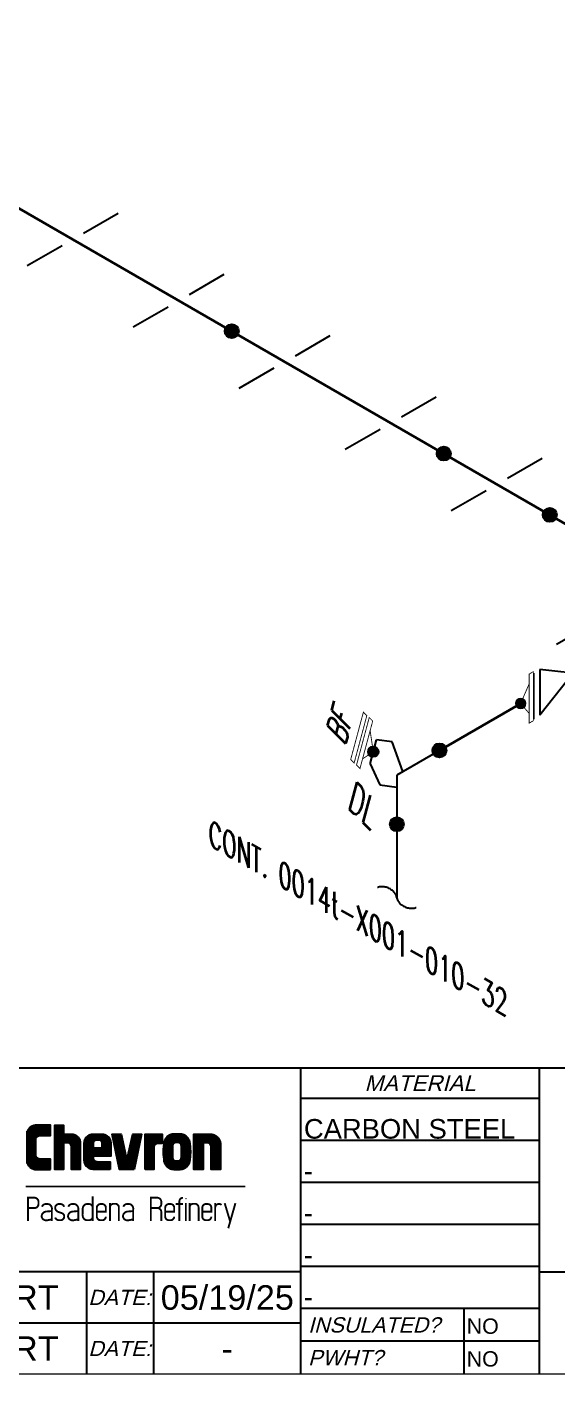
# Model space of a CAD drawing. Header units: inches. Extents: x 0 to 17.2, y 0 to 11.2.
# Drawn here: x 11.01 to 13.17, y 0.12 to 5.62 of the extents above; entities that cross this region are included whole.
import ezdxf
from ezdxf.enums import TextEntityAlignment as Align

# ---------------------------------------------------------------- set-up
doc = ezdxf.new("R2010")
doc.units = ezdxf.units.IN
doc.header["$MEASUREMENT"] = 0
doc.linetypes.add('HIDDEN2', pattern=[0.1875, 0.125, -0.0625])
for name, color, linetype in [('3', 1, 'Continuous'), ('BORDER', 3, 'Continuous'), ('BORDERTEXT', 7, 'Continuous'), ('COMP', 1, 'Continuous'), ('Continuation', 7, 'Continuous'), ('FITTINGS', 4, 'Continuous'), ('LOGO', 8, 'Continuous'), ('PIPE-ANNO', 150, 'HIDDEN2'), ('TEXT', 7, 'Continuous'), ('UNAS.PIPE', 251, 'Continuous'), ('WELD POINTS', 41, 'Continuous'), ('Welds', 7, 'Continuous')]:
    doc.layers.add(name, color=color, linetype=linetype)
doc.layers.add('PIPE', color=7, linetype='Continuous', lineweight=30)
doc.styles.add('FEASStandard', font='arial.ttf')
doc.styles.add('ISO30', font='simplex.shx', dxfattribs={"width": 0.85, "oblique": 30, "height": 0.075})
doc.styles.add('PART_Standard', font='romans', dxfattribs={"width": 0.8, "height": 0.09})
doc.styles.add('Richmond', font='arial.ttf')

# ---------------------------------------------------------------- blocks, each defined once
blk = doc.blocks.new('Border')
at = {"layer": 'BORDER'}
for p, q in [((13.225, 1.375), (12.25, 1.375)), ((13.225, 1.2035), (12.25, 1.2035)), ((13.225, 1.0319), (12.25, 1.0319)), ((13.225, 0.8604), (12.25, 0.8604)), ((12.25, 0.6667), (10.375, 0.6667)), ((11.375, 0.6667), (11.375, 0.25)), ((11.65, 0.25), (11.65, 0.6667)), ((13.225, 0.6888), (12.25, 0.6888)), ((13.225, 0.5173), (12.25, 0.5173)), ((12.9167, 0.5173), (12.9167, 0.25)), ((12.25, 0.4583), (10.375, 0.4583)), ((13.225, 0.3836), (12.25, 0.3836))]:
    blk.add_line(p, q, dxfattribs=at)
at = {"layer": 'BORDER', "const_width": 0.005}
blk.add_lwpolyline([(0.25, 0.25), (17.25, 0.25), (17.25, 11.25), (0.25, 11.25)], close=True, dxfattribs=at)
at = {"layer": 'BORDER', "const_width": 0.00833}
for points in [[(17.25, 1.5), (0.25, 1.5)], [(12.25, 0.25), (12.25, 1.5)], [(13.225, 0.25), (13.225, 1.5)], [(13.225, 0.6667), (17.25, 0.6667)]]:
    blk.add_lwpolyline(points, dxfattribs=at)
at = {"layer": 'LOGO'}
for p, q in [((11.1332, 1.109), (11.1332, 1.242)), ((11.1363, 1.1034), (11.1363, 1.2476)), ((11.1395, 1.0992), (11.1395, 1.2516)), ((11.1426, 1.0963), (11.1426, 1.2548)), ((11.1457, 1.0937), (11.1457, 1.2574)), ((11.1488, 1.0915), (11.1488, 1.2596)), ((11.152, 1.0898), (11.152, 1.2613)), ((11.1551, 1.0883), (11.1551, 1.2627)), ((11.1582, 1.087), (11.1582, 1.264)), ((11.1613, 1.0863), (11.1613, 1.2648)), ((11.1645, 1.0856), (11.1645, 1.2653)), ((11.1676, 1.0853), (11.1676, 1.2658)), ((11.1707, 1.216), (11.1707, 1.2659)), ((11.1738, 1.2196), (11.1738, 1.2659)), ((11.177, 1.2219), (11.177, 1.2659)), ((11.1801, 1.2234), (11.1801, 1.2659)), ((11.1832, 1.2241), (11.1832, 1.2659)), ((11.1863, 1.2242), (11.1863, 1.2659)), ((11.1895, 1.2242), (11.1895, 1.2659)), ((11.1926, 1.2242), (11.1926, 1.2659)), ((11.1957, 1.2242), (11.1957, 1.2659)), ((11.1988, 1.2242), (11.1988, 1.2659)), ((11.202, 1.2242), (11.202, 1.2659)), ((11.2051, 1.2242), (11.2051, 1.2659)), ((11.2082, 1.2242), (11.2082, 1.2659)), ((11.2113, 1.2242), (11.2113, 1.2659)), ((11.2145, 1.2242), (11.2145, 1.2659)), ((11.2176, 1.2242), (11.2176, 1.2659)), ((11.2207, 1.2242), (11.2207, 1.2659)), ((11.2238, 1.2242), (11.2238, 1.2659)), ((11.227, 1.2242), (11.227, 1.2659)), ((11.2457, 1.0857), (11.2457, 1.2659)), ((11.2488, 1.0857), (11.2488, 1.2659)), ((11.252, 1.0857), (11.252, 1.2659)), ((11.2551, 1.0857), (11.2551, 1.2659)), ((11.2582, 1.0857), (11.2582, 1.2659)), ((11.2613, 1.0857), (11.2613, 1.2659)), ((11.2645, 1.0857), (11.2645, 1.2659)), ((11.2676, 1.0857), (11.2676, 1.2659)), ((11.2707, 1.0857), (11.2707, 1.2659)), ((11.2738, 1.0857), (11.2738, 1.2659)), ((11.277, 1.0857), (11.277, 1.2659)), ((11.2801, 1.0857), (11.2801, 1.2659)), ((11.2832, 1.1936), (11.2832, 1.2294)), ((11.2863, 1.1936), (11.2863, 1.2294)), ((11.2895, 1.1936), (11.2895, 1.2294)), ((11.2926, 1.1936), (11.2926, 1.2294)), ((11.2957, 1.1936), (11.2957, 1.2294)), ((11.2988, 1.1936), (11.2988, 1.2294)), ((11.302, 1.193), (11.302, 1.2294)), ((11.3051, 1.1917), (11.3051, 1.2294)), ((11.3082, 1.1896), (11.3082, 1.2294)), ((11.3113, 1.1859), (11.3113, 1.2294)), ((11.3145, 1.0857), (11.3145, 1.2294)), ((11.3176, 1.0857), (11.3176, 1.2291)), ((11.3207, 1.0857), (11.3207, 1.2286)), ((11.3238, 1.0857), (11.3238, 1.2281)), ((11.327, 1.0857), (11.327, 1.2269)), ((11.3301, 1.0857), (11.3301, 1.2255)), ((11.3332, 1.0857), (11.3332, 1.2236)), ((11.3363, 1.0857), (11.3363, 1.2213)), ((11.3395, 1.0857), (11.3395, 1.2186)), ((11.3426, 1.0857), (11.3426, 1.2147)), ((11.3707, 1.1039), (11.3707, 1.2113)), ((11.3738, 1.0993), (11.3738, 1.2159)), ((11.377, 1.0958), (11.377, 1.2194)), ((11.3801, 1.0931), (11.3801, 1.222)), ((11.3832, 1.0909), (11.3832, 1.2243)), ((11.3863, 1.0892), (11.3863, 1.2259)), ((11.3895, 1.0879), (11.3895, 1.2273)), ((11.3926, 1.0871), (11.3926, 1.2283)), ((11.3957, 1.0863), (11.3957, 1.2288)), ((11.3988, 1.0859), (11.3988, 1.2293)), ((11.402, 1.1393), (11.402, 1.2294)), ((11.4051, 1.1996), (11.4051, 1.2294)), ((11.4082, 1.2023), (11.4082, 1.2294)), ((11.4113, 1.2041), (11.4113, 1.2294)), ((11.4145, 1.2047), (11.4145, 1.2294)), ((11.4176, 1.2048), (11.4176, 1.2294)), ((11.4207, 1.2048), (11.4207, 1.2294)), ((11.4238, 1.2048), (11.4238, 1.2294)), ((11.427, 1.2047), (11.427, 1.2294)), ((11.4301, 1.204), (11.4301, 1.2294)), ((11.4332, 1.2022), (11.4332, 1.2294)), ((11.4363, 1.1992), (11.4363, 1.2294)), ((11.4395, 1.1393), (11.4395, 1.2294)), ((11.4426, 1.1393), (11.4426, 1.229)), ((11.4457, 1.1393), (11.4457, 1.2285)), ((11.4488, 1.1393), (11.4488, 1.2279)), ((11.452, 1.1393), (11.452, 1.2266)), ((11.4551, 1.1393), (11.4551, 1.2252)), ((11.4582, 1.1393), (11.4582, 1.2232)), ((11.4613, 1.1393), (11.4613, 1.2208)), ((11.4645, 1.1393), (11.4645, 1.2179)), ((11.4676, 1.1393), (11.4676, 1.2139)), ((11.4832, 1.2163), (11.4832, 1.2294)), ((11.4863, 1.2013), (11.4863, 1.2294)), ((11.4895, 1.1863), (11.4895, 1.2294)), ((11.4926, 1.1712), (11.4926, 1.2294)), ((11.4957, 1.1562), (11.4957, 1.2294)), ((11.4988, 1.1412), (11.4988, 1.2294)), ((11.502, 1.1262), (11.502, 1.2294)), ((11.5051, 1.1112), (11.5051, 1.2294)), ((11.5082, 1.0962), (11.5082, 1.2294)), ((11.5113, 1.0857), (11.5113, 1.2294)), ((11.5145, 1.0857), (11.5145, 1.2294)), ((11.5176, 1.0857), (11.5176, 1.2237)), ((11.5613, 1.0857), (11.5613, 1.2148)), ((11.5645, 1.0857), (11.5645, 1.2285)), ((11.5676, 1.0857), (11.5676, 1.2294)), ((11.5707, 1.0894), (11.5707, 1.2294)), ((11.5738, 1.1042), (11.5738, 1.2294)), ((11.577, 1.1189), (11.577, 1.2294)), ((11.5801, 1.1337), (11.5801, 1.2294)), ((11.5832, 1.1485), (11.5832, 1.2294)), ((11.5863, 1.1633), (11.5863, 1.2294)), ((11.5895, 1.1781), (11.5895, 1.2294)), ((11.5926, 1.1929), (11.5926, 1.2294)), ((11.5957, 1.2077), (11.5957, 1.2294)), ((11.5988, 1.2225), (11.5988, 1.2294)), ((11.6145, 1.0857), (11.6145, 1.2294)), ((11.6176, 1.0857), (11.6176, 1.2294)), ((11.6207, 1.0857), (11.6207, 1.2294)), ((11.6238, 1.0857), (11.6238, 1.2294)), ((11.627, 1.0857), (11.627, 1.2294)), ((11.6301, 1.0857), (11.6301, 1.2294)), ((11.6332, 1.0857), (11.6332, 1.2294)), ((11.6363, 1.0857), (11.6363, 1.2294)), ((11.6395, 1.0857), (11.6395, 1.2294)), ((11.6426, 1.0857), (11.6426, 1.2294)), ((11.6457, 1.0857), (11.6457, 1.2294)), ((11.6488, 1.0857), (11.6488, 1.2294)), ((11.652, 1.1827), (11.652, 1.2294)), ((11.6551, 1.1867), (11.6551, 1.2294)), ((11.6582, 1.189), (11.6582, 1.2294)), ((11.6613, 1.1902), (11.6613, 1.2294)), ((11.6645, 1.1906), (11.6645, 1.2294)), ((11.6676, 1.1907), (11.6676, 1.2294)), ((11.6707, 1.1907), (11.6707, 1.2294)), ((11.6738, 1.1907), (11.6738, 1.2294)), ((11.677, 1.1907), (11.677, 1.2294)), ((11.6801, 1.1907), (11.6801, 1.2294)), ((11.6832, 1.1907), (11.6832, 1.2294)), ((11.6988, 1.1026), (11.6988, 1.2126)), ((11.702, 1.0988), (11.702, 1.2163)), ((11.7051, 1.0956), (11.7051, 1.2195)), ((11.7082, 1.0934), (11.7082, 1.2218)), ((11.7113, 1.0915), (11.7113, 1.2238)), ((11.7145, 1.0898), (11.7145, 1.2253)), ((11.7176, 1.0883), (11.7176, 1.2268)), ((11.7207, 1.0874), (11.7207, 1.2279)), ((11.7238, 1.0867), (11.7238, 1.2285)), ((11.727, 1.1848), (11.727, 1.229)), ((11.7301, 1.1904), (11.7301, 1.2294)), ((11.7332, 1.193), (11.7332, 1.2294)), ((11.7363, 1.1944), (11.7363, 1.2294)), ((11.7395, 1.195), (11.7395, 1.2294)), ((11.7426, 1.1952), (11.7426, 1.2294)), ((11.7457, 1.1952), (11.7457, 1.2294)), ((11.7488, 1.1951), (11.7488, 1.2294)), ((11.752, 1.1946), (11.752, 1.2294)), ((11.7551, 1.1933), (11.7551, 1.2294)), ((11.7582, 1.1909), (11.7582, 1.2294)), ((11.7613, 1.1865), (11.7613, 1.2291)), ((11.7645, 1.0865), (11.7645, 1.2286)), ((11.7676, 1.0873), (11.7676, 1.228)), ((11.7707, 1.0882), (11.7707, 1.227)), ((11.7738, 1.0895), (11.7738, 1.2256)), ((11.777, 1.0911), (11.777, 1.2242)), ((11.7801, 1.093), (11.7801, 1.2221)), ((11.7832, 1.0952), (11.7832, 1.2199)), ((11.7863, 1.0982), (11.7863, 1.2169)), ((11.7895, 1.1016), (11.7895, 1.2135)), ((11.8145, 1.0857), (11.8145, 1.2294)), ((11.8176, 1.0857), (11.8176, 1.2294)), ((11.8207, 1.0857), (11.8207, 1.2294)), ((11.8238, 1.0857), (11.8238, 1.2294)), ((11.827, 1.0857), (11.827, 1.2294)), ((11.8301, 1.0857), (11.8301, 1.2294)), ((11.8332, 1.0857), (11.8332, 1.2294)), ((11.8363, 1.0857), (11.8363, 1.2294)), ((11.8395, 1.0857), (11.8395, 1.2294)), ((11.8426, 1.0857), (11.8426, 1.2294)), ((11.8457, 1.0857), (11.8457, 1.2294)), ((11.8488, 1.0857), (11.8488, 1.2294)), ((11.852, 1.1936), (11.852, 1.2294)), ((11.8551, 1.1936), (11.8551, 1.2294)), ((11.8582, 1.1936), (11.8582, 1.2294)), ((11.8613, 1.1936), (11.8613, 1.2294)), ((11.8645, 1.1936), (11.8645, 1.2294)), ((11.8676, 1.1936), (11.8676, 1.2294)), ((11.8707, 1.1934), (11.8707, 1.2294)), ((11.8738, 1.1926), (11.8738, 1.2294)), ((11.877, 1.191), (11.877, 1.2294)), ((11.8801, 1.1885), (11.8801, 1.2294)), ((11.8832, 1.1839), (11.8832, 1.2293)), ((11.8863, 1.0857), (11.8863, 1.2288)), ((11.8895, 1.0857), (11.8895, 1.2284)), ((11.8926, 1.0857), (11.8926, 1.2277)), ((11.8957, 1.0857), (11.8957, 1.2264)), ((11.8988, 1.0857), (11.8988, 1.2249)), ((11.902, 1.0857), (11.902, 1.2233)), ((11.9051, 1.0857), (11.9051, 1.2213)), ((11.9082, 1.0857), (11.9082, 1.2187)), ((11.9113, 1.0857), (11.9113, 1.2155)), ((11.9145, 1.0857), (11.9145, 1.2116)), ((11.3457, 1.0857), (11.3457, 1.2097)), ((11.3488, 1.0857), (11.3488, 1.2005)), ((11.3676, 1.1112), (11.3676, 1.2042)), ((11.4051, 1.1393), (11.4051, 1.1735)), ((11.4082, 1.1393), (11.4082, 1.1735)), ((11.4113, 1.1393), (11.4113, 1.1735)), ((11.4145, 1.1393), (11.4145, 1.1735)), ((11.4176, 1.1393), (11.4176, 1.1735)), ((11.4207, 1.1393), (11.4207, 1.1735)), ((11.4238, 1.1393), (11.4238, 1.1735)), ((11.427, 1.1393), (11.427, 1.1735)), ((11.4301, 1.1393), (11.4301, 1.1735)), ((11.4332, 1.1393), (11.4332, 1.1735)), ((11.4363, 1.1393), (11.4363, 1.1735)), ((11.4707, 1.1393), (11.4707, 1.2084)), ((11.4738, 1.1393), (11.4738, 1.1964)), ((11.5207, 1.0857), (11.5207, 1.2095)), ((11.5238, 1.0857), (11.5238, 1.1952)), ((11.527, 1.0857), (11.527, 1.181)), ((11.5301, 1.0857), (11.5301, 1.1668)), ((11.5488, 1.0857), (11.5488, 1.16)), ((11.552, 1.0857), (11.552, 1.1737)), ((11.5551, 1.0857), (11.5551, 1.1874)), ((11.5582, 1.0857), (11.5582, 1.2011)), ((11.6895, 1.1426), (11.6895, 1.1726)), ((11.6926, 1.1146), (11.6926, 1.2006)), ((11.6957, 1.1074), (11.6957, 1.2077)), ((11.7926, 1.1064), (11.7926, 1.2088)), ((11.7957, 1.1127), (11.7957, 1.2024)), ((11.7988, 1.1307), (11.7988, 1.1838)), ((11.9176, 1.0857), (11.9176, 1.206)), ((11.9207, 1.0857), (11.9207, 1.1981)), ((11.1707, 1.0852), (11.1707, 1.1357)), ((11.1738, 1.0852), (11.1738, 1.132)), ((11.177, 1.0852), (11.177, 1.1297)), ((11.1801, 1.0852), (11.1801, 1.1284)), ((11.1832, 1.0852), (11.1832, 1.1277)), ((11.1863, 1.0852), (11.1863, 1.1274)), ((11.1895, 1.0852), (11.1895, 1.1274)), ((11.1926, 1.0852), (11.1926, 1.1274)), ((11.1957, 1.0852), (11.1957, 1.1274)), ((11.1988, 1.0852), (11.1988, 1.1274)), ((11.202, 1.0852), (11.202, 1.1274)), ((11.2051, 1.0852), (11.2051, 1.1274)), ((11.2082, 1.0852), (11.2082, 1.1274)), ((11.2113, 1.0852), (11.2113, 1.1274)), ((11.2145, 1.0852), (11.2145, 1.1274)), ((11.2176, 1.0852), (11.2176, 1.1274)), ((11.2207, 1.0852), (11.2207, 1.1274)), ((11.2238, 1.0852), (11.2238, 1.1274)), ((11.227, 1.0852), (11.227, 1.1274)), ((11.402, 1.0857), (11.402, 1.1316)), ((11.4051, 1.0857), (11.4051, 1.1245)), ((11.4082, 1.0857), (11.4082, 1.121)), ((11.4113, 1.0857), (11.4113, 1.1191)), ((11.4145, 1.0857), (11.4145, 1.1177)), ((11.4176, 1.0857), (11.4176, 1.1172)), ((11.4207, 1.0857), (11.4207, 1.117)), ((11.4238, 1.0857), (11.4238, 1.117)), ((11.427, 1.0857), (11.427, 1.117)), ((11.4301, 1.0857), (11.4301, 1.117)), ((11.4332, 1.0857), (11.4332, 1.117)), ((11.4363, 1.0857), (11.4363, 1.117)), ((11.4395, 1.0857), (11.4395, 1.117)), ((11.4426, 1.0857), (11.4426, 1.117)), ((11.4457, 1.0857), (11.4457, 1.117)), ((11.4488, 1.0857), (11.4488, 1.117)), ((11.452, 1.0857), (11.452, 1.117)), ((11.4551, 1.0857), (11.4551, 1.117)), ((11.4582, 1.0857), (11.4582, 1.117)), ((11.4613, 1.0857), (11.4613, 1.117)), ((11.4645, 1.0857), (11.4645, 1.117)), ((11.4676, 1.0857), (11.4676, 1.117)), ((11.4707, 1.0857), (11.4707, 1.117)), ((11.5332, 1.0857), (11.5332, 1.1526)), ((11.5363, 1.0857), (11.5363, 1.1384)), ((11.5395, 1.0857), (11.5395, 1.1242)), ((11.5426, 1.0857), (11.5426, 1.1326)), ((11.5457, 1.0857), (11.5457, 1.1463)), ((11.727, 1.0861), (11.727, 1.1304)), ((11.7301, 1.0858), (11.7301, 1.125)), ((11.7332, 1.0857), (11.7332, 1.1224)), ((11.7363, 1.0857), (11.7363, 1.1208)), ((11.7395, 1.0857), (11.7395, 1.1201)), ((11.7426, 1.0857), (11.7426, 1.12)), ((11.7457, 1.0857), (11.7457, 1.12)), ((11.7488, 1.0857), (11.7488, 1.12)), ((11.752, 1.0857), (11.752, 1.1206)), ((11.7551, 1.0857), (11.7551, 1.1219)), ((11.7582, 1.0858), (11.7582, 1.1243)), ((11.7613, 1.0861), (11.7613, 1.1286))]:
    blk.add_line(p, q, dxfattribs=at)
for points in [[(11.1317, 1.1125), (11.1325, 1.1103), (11.1337, 1.108), (11.1348, 1.1061), (11.136, 1.1038), (11.1375, 1.1019), (11.1388, 1.0999), (11.1405, 1.0981), (11.1423, 1.0965), (11.1441, 1.0948), (11.1459, 1.0935), (11.1478, 1.092), (11.1501, 1.0908), (11.1522, 1.0897), (11.1546, 1.0885), (11.1567, 1.0875), (11.1588, 1.0867), (11.1613, 1.0863), (11.1637, 1.0857), (11.166, 1.0854), (11.1685, 1.0852), (11.1709, 1.0852), (11.2283, 1.0852)], [(11.2283, 1.0857), (11.2283, 1.1274), (11.1858, 1.1274), (11.1842, 1.1277), (11.1826, 1.1278), (11.1811, 1.128), (11.1798, 1.1286), (11.1783, 1.1292), (11.1768, 1.1298), (11.1756, 1.1307), (11.1744, 1.1316), (11.173, 1.1326), (11.1721, 1.1337), (11.1711, 1.135), (11.1703, 1.1364), (11.1696, 1.1379), (11.169, 1.1393), (11.1684, 1.1407), (11.1682, 1.1422), (11.1681, 1.1438), (11.1678, 1.1454), (11.1678, 1.2063), (11.1681, 1.2078), (11.1682, 1.2095), (11.1684, 1.211), (11.169, 1.2125), (11.1696, 1.214), (11.1703, 1.2153), (11.1711, 1.2167), (11.1721, 1.2179), (11.173, 1.2189), (11.1744, 1.22), (11.1756, 1.2209), (11.1768, 1.2218), (11.1783, 1.2225), (11.1798, 1.2233), (11.1811, 1.2236), (11.1826, 1.224), (11.1842, 1.2242), (11.1858, 1.2242), (11.2283, 1.2242), (11.2283, 1.2659), (11.1709, 1.2659), (11.1685, 1.2659), (11.166, 1.2655), (11.1637, 1.2652), (11.1613, 1.2648), (11.1588, 1.2643), (11.1567, 1.2634), (11.1546, 1.2625), (11.1522, 1.2614), (11.1501, 1.2603), (11.1478, 1.259), (11.1459, 1.2576), (11.1441, 1.2562), (11.1423, 1.2545), (11.1405, 1.2527), (11.1388, 1.2509), (11.1375, 1.2491), (11.136, 1.2472), (11.1348, 1.245), (11.1337, 1.2428), (11.1325, 1.2407), (11.1317, 1.2384)], [(11.5699, 1.0857), (11.5104, 1.0857), (11.4805, 1.2294), (11.5163, 1.2294), (11.54, 1.1215), (11.5647, 1.2294), (11.6003, 1.2294), (11.5699, 1.0857)], [(11.6144, 1.0857), (11.6144, 1.2294), (11.6837, 1.2294), (11.6837, 1.1907), (11.6652, 1.1907), (11.6638, 1.1906), (11.6623, 1.1904), (11.6611, 1.1901), (11.6598, 1.1897), (11.6585, 1.1891), (11.6573, 1.1886), (11.6562, 1.1877), (11.6551, 1.1868), (11.6542, 1.1859), (11.6533, 1.1847), (11.6524, 1.1837), (11.6519, 1.1825), (11.6513, 1.1811), (11.6509, 1.1799), (11.6506, 1.1787), (11.6504, 1.1772), (11.6503, 1.1758), (11.6503, 1.0857), (11.6144, 1.0857)], [(11.4389, 1.1735), (11.4388, 1.1911), (11.4388, 1.1924), (11.4386, 1.1938), (11.4385, 1.1951), (11.4378, 1.1963), (11.4372, 1.1976), (11.4365, 1.1988), (11.436, 1.1999), (11.435, 1.2009), (11.434, 1.2017), (11.4329, 1.2024), (11.4316, 1.2031), (11.4306, 1.2037), (11.4292, 1.2044), (11.4279, 1.2045), (11.4268, 1.2048), (11.4252, 1.2048), (11.4159, 1.2048), (11.4145, 1.2048), (11.4134, 1.2045), (11.4118, 1.2044), (11.4107, 1.2037), (11.4094, 1.2031), (11.4084, 1.2024), (11.4073, 1.2017), (11.4063, 1.2009), (11.4053, 1.1999), (11.4045, 1.1988), (11.4039, 1.1976), (11.4035, 1.1963), (11.4028, 1.1951), (11.4024, 1.1938), (11.4024, 1.1924), (11.4022, 1.1911), (11.4022, 1.1735), (11.4389, 1.1735)]]:
    blk.add_lwpolyline(points, dxfattribs=at)
for points in [[(11.3311, 1.2251), (11.3329, 1.2239), (11.3347, 1.2225), (11.3365, 1.2212), (11.3383, 1.2197), (11.3398, 1.2182), (11.3414, 1.2164), (11.3426, 1.2146), (11.3441, 1.2128), (11.3452, 1.2108), (11.3461, 1.2089), (11.3471, 1.2068), (11.3479, 1.2047), (11.3483, 1.2026), (11.3489, 1.2003), (11.3492, 1.1981), (11.3494, 1.196), (11.3494, 1.1936), (11.3494, 1.0857), (11.3138, 1.0857), (11.3138, 1.1773, 0.414214), (11.2975, 1.1936), (11.2811, 1.1936), (11.2811, 1.0857), (11.2454, 1.0857), (11.2454, 1.2659), (11.2811, 1.2659), (11.2811, 1.2294), (11.3138, 1.2294), (11.316, 1.2294), (11.3183, 1.229), (11.3205, 1.2287), (11.3227, 1.2283), (11.3248, 1.2278), (11.327, 1.2269), (11.329, 1.226)], [(11.8967, 1.226), (11.899, 1.2249), (11.9011, 1.2239), (11.9033, 1.2225), (11.9053, 1.2212), (11.9071, 1.2197), (11.909, 1.218), (11.9107, 1.2162), (11.9123, 1.2144), (11.9137, 1.2126), (11.9152, 1.2107), (11.9164, 1.2086), (11.9174, 1.2063), (11.9185, 1.2042), (11.9194, 1.2018), (11.9203, 1.1997), (11.9209, 1.1972), (11.9212, 1.1949), (11.9218, 1.1925), (11.9219, 1.19), (11.9219, 1.1877), (11.9219, 1.0857), (11.8847, 1.0857), (11.8847, 1.1769, 0.414214), (11.868, 1.1936), (11.8513, 1.1936), (11.8513, 1.0857), (11.814, 1.0857), (11.814, 1.2294), (11.8802, 1.2294), (11.8826, 1.2294), (11.8851, 1.229), (11.8874, 1.2287), (11.89, 1.2283), (11.8923, 1.2278), (11.8946, 1.2269)]]:
    blk.add_lwpolyline(points, format="xyb", close=True, dxfattribs=at)
for points in [[(11.4713, 1.0857), (11.4018, 1.0857), (11.3995, 1.0858), (11.3973, 1.0861), (11.3951, 1.0864), (11.3929, 1.087), (11.3906, 1.0875), (11.3887, 1.0882), (11.3865, 1.0891), (11.3845, 1.0902), (11.3825, 1.0912), (11.3807, 1.0927), (11.3789, 1.0939), (11.3773, 1.0954), (11.3757, 1.0971), (11.3743, 1.0987), (11.3728, 1.1007), (11.3716, 1.1025), (11.3705, 1.1043), (11.3695, 1.1062), (11.3686, 1.1083), (11.3678, 1.1106), (11.3671, 1.1127), (11.3668, 1.1148), (11.3663, 1.117), (11.3662, 1.1191), (11.366, 1.1215), (11.366, 1.1936), (11.3662, 1.196), (11.3663, 1.1981), (11.3668, 1.2003), (11.3671, 1.2026), (11.3678, 1.2047), (11.3686, 1.2068), (11.3695, 1.2089), (11.3705, 1.2108), (11.3716, 1.2128), (11.3728, 1.2146), (11.3743, 1.2164), (11.3757, 1.2182), (11.3773, 1.2197), (11.3789, 1.2212), (11.3807, 1.2225), (11.3825, 1.2239), (11.3845, 1.2251), (11.3865, 1.226), (11.3887, 1.2269), (11.3906, 1.2278), (11.3929, 1.2283), (11.3951, 1.2287), (11.3973, 1.229), (11.3995, 1.2294), (11.4018, 1.2294), (11.4381, 1.2294), (11.4405, 1.2294), (11.4426, 1.229), (11.4447, 1.2287), (11.4471, 1.2283), (11.4492, 1.2278), (11.4513, 1.2269), (11.4534, 1.226), (11.4553, 1.2251), (11.4573, 1.2239), (11.4591, 1.2225), (11.4609, 1.2212), (11.4627, 1.2197), (11.4642, 1.2182), (11.4658, 1.2164), (11.467, 1.2146), (11.4683, 1.2128), (11.4696, 1.2108), (11.4705, 1.2089), (11.4714, 1.2068), (11.4723, 1.2047), (11.4728, 1.2026), (11.4732, 1.2003), (11.4737, 1.1981), (11.4739, 1.196), (11.4739, 1.1936), (11.4739, 1.1393), (11.4018, 1.1393), (11.4018, 1.1395), (11.4018, 1.1333), (11.4019, 1.1317), (11.4023, 1.1302), (11.4028, 1.1288), (11.4034, 1.1273), (11.4041, 1.126), (11.405, 1.1246), (11.4059, 1.1234), (11.407, 1.1221), (11.4081, 1.121), (11.4093, 1.1201), (11.4108, 1.1192), (11.4122, 1.1188), (11.4136, 1.118), (11.4151, 1.1174), (11.4165, 1.1173), (11.4181, 1.1171), (11.4198, 1.117), (11.4713, 1.117)], [(11.6961, 1.2086), (11.695, 1.2063), (11.694, 1.2042), (11.6931, 1.2018), (11.6922, 1.1997), (11.6916, 1.1972), (11.6911, 1.1949), (11.6908, 1.1925), (11.6905, 1.19), (11.6905, 1.1877), (11.6904, 1.1873), (11.6904, 1.1868), (11.6904, 1.1862), (11.6904, 1.1856), (11.6904, 1.1853), (11.6902, 1.1847), (11.6902, 1.1843), (11.6902, 1.1837), (11.6902, 1.1834), (11.69, 1.1826), (11.69, 1.1823), (11.69, 1.1817), (11.69, 1.1811), (11.69, 1.1807), (11.6899, 1.1803), (11.6899, 1.1798), (11.6899, 1.1792), (11.6899, 1.1787), (11.6899, 1.1781), (11.6899, 1.1778), (11.6896, 1.1772), (11.6896, 1.1767), (11.6896, 1.1762), (11.6895, 1.1756), (11.6895, 1.1753), (11.6895, 1.1747), (11.6895, 1.1742), (11.6895, 1.1736), (11.6895, 1.1731), (11.6895, 1.1727), (11.6893, 1.1722), (11.6893, 1.1717), (11.6893, 1.1711), (11.6893, 1.1708), (11.6893, 1.17), (11.6893, 1.1697), (11.6893, 1.1691), (11.6893, 1.1686), (11.6893, 1.1681), (11.6893, 1.1677), (11.6891, 1.1672), (11.6891, 1.1667), (11.6891, 1.1661), (11.6891, 1.1658), (11.6891, 1.1652), (11.6891, 1.1646), (11.6891, 1.1641), (11.6891, 1.1636), (11.6891, 1.1632), (11.6891, 1.1627), (11.6891, 1.1622), (11.6891, 1.1616), (11.6891, 1.161), (11.6891, 1.1605), (11.6891, 1.1601), (11.6891, 1.1596), (11.6891, 1.1591), (11.6891, 1.1586), (11.6891, 1.1582), (11.6891, 1.1574), (11.6891, 1.1571), (11.6891, 1.1565), (11.6891, 1.1562), (11.6891, 1.1555), (11.6891, 1.1551), (11.6891, 1.1546), (11.6891, 1.1541), (11.6891, 1.1535), (11.6891, 1.1532), (11.6891, 1.1526), (11.6891, 1.152), (11.6891, 1.1515), (11.6891, 1.151), (11.6891, 1.1506), (11.6891, 1.1501), (11.6891, 1.1496), (11.6891, 1.149), (11.6891, 1.1484), (11.6893, 1.1479), (11.6893, 1.1475), (11.6893, 1.147), (11.6893, 1.1465), (11.6893, 1.146), (11.6893, 1.1456), (11.6893, 1.1448), (11.6893, 1.1445), (11.6893, 1.144), (11.6893, 1.1436), (11.6893, 1.1429), (11.6895, 1.1425), (11.6895, 1.142), (11.6895, 1.1415), (11.6895, 1.1409), (11.6895, 1.1406), (11.6895, 1.14), (11.6895, 1.1395), (11.6896, 1.1389), (11.6896, 1.1384), (11.6896, 1.138), (11.6899, 1.1375), (11.6899, 1.137), (11.6899, 1.1364), (11.6899, 1.1361), (11.6899, 1.1353), (11.6899, 1.135), (11.69, 1.1344), (11.69, 1.1341), (11.69, 1.1334), (11.69, 1.133), (11.69, 1.1325), (11.6902, 1.1319), (11.6902, 1.1314), (11.6902, 1.131), (11.6902, 1.1305), (11.6904, 1.1299), (11.6904, 1.1295), (11.6904, 1.1289), (11.6904, 1.1286), (11.6904, 1.128), (11.6905, 1.1274), (11.6905, 1.1277), (11.6905, 1.1251), (11.6908, 1.1226), (11.6911, 1.1202), (11.6916, 1.1179), (11.6922, 1.1155), (11.6931, 1.1133), (11.694, 1.111), (11.695, 1.1088), (11.6961, 1.1065), (11.6974, 1.1046), (11.6988, 1.1026), (11.7003, 1.1007), (11.7019, 1.0989), (11.7034, 1.0971), (11.7052, 1.0954), (11.7073, 1.0939), (11.7093, 1.0927), (11.7114, 1.0915), (11.7136, 1.0902), (11.7157, 1.0891), (11.7178, 1.0882), (11.7202, 1.0875), (11.7226, 1.087), (11.725, 1.0864), (11.7274, 1.0861), (11.73, 1.0858), (11.7322, 1.0857), (11.7448, 1.0857), (11.7567, 1.0857), (11.7591, 1.0858), (11.7616, 1.0861), (11.7639, 1.0864), (11.7663, 1.087), (11.7686, 1.0875), (11.7709, 1.0882), (11.7731, 1.0891), (11.7754, 1.0902), (11.7776, 1.0915), (11.7795, 1.0927), (11.7816, 1.0939), (11.7835, 1.0954), (11.7853, 1.0971), (11.7871, 1.0989), (11.7887, 1.1007), (11.7902, 1.1026), (11.7916, 1.1046), (11.7927, 1.1065), (11.7939, 1.1088), (11.795, 1.111), (11.7959, 1.1133), (11.7966, 1.1155), (11.7972, 1.1179), (11.7977, 1.1202), (11.7981, 1.1226), (11.7983, 1.1251), (11.7984, 1.1277), (11.7984, 1.1274), (11.7984, 1.1281), (11.7986, 1.1289), (11.7987, 1.1298), (11.7987, 1.1304), (11.799, 1.1313), (11.799, 1.1319), (11.7992, 1.1326), (11.7993, 1.1334), (11.7993, 1.1343), (11.7995, 1.135), (11.7995, 1.1357), (11.7995, 1.1364), (11.7996, 1.1371), (11.7996, 1.1379), (11.7999, 1.1388), (11.7999, 1.1395), (11.7999, 1.1402), (11.8001, 1.1409), (11.8001, 1.1416), (11.8001, 1.1425), (11.8002, 1.1433), (11.8002, 1.144), (11.8002, 1.1447), (11.8002, 1.1456), (11.8004, 1.1461), (11.8004, 1.147), (11.8004, 1.1478), (11.8004, 1.1484), (11.8004, 1.1492), (11.8005, 1.1501), (11.8005, 1.1508), (11.8005, 1.1515), (11.8005, 1.1523), (11.8005, 1.1532), (11.8005, 1.1538), (11.8005, 1.1546), (11.8005, 1.1553), (11.8005, 1.1562), (11.8005, 1.1569), (11.8005, 1.1574), (11.8005, 1.1583), (11.8005, 1.1591), (11.8005, 1.1598), (11.8005, 1.1605), (11.8005, 1.1614), (11.8005, 1.1622), (11.8005, 1.1628), (11.8005, 1.1636), (11.8005, 1.1645), (11.8004, 1.1652), (11.8004, 1.1659), (11.8004, 1.1667), (11.8004, 1.1676), (11.8004, 1.1682), (11.8004, 1.169), (11.8002, 1.1697), (11.8002, 1.1704), (11.8002, 1.1711), (11.8001, 1.1718), (11.8001, 1.1727), (11.8001, 1.1735), (11.8001, 1.1742), (11.7999, 1.1749), (11.7999, 1.1758), (11.7999, 1.1765), (11.7996, 1.1772), (11.7996, 1.178), (11.7995, 1.1787), (11.7995, 1.1794), (11.7993, 1.1803), (11.7993, 1.181), (11.7992, 1.1817), (11.7992, 1.1825), (11.799, 1.1834), (11.7987, 1.1841), (11.7987, 1.1847), (11.7986, 1.1855), (11.7986, 1.1862), (11.7984, 1.187), (11.7984, 1.1877), (11.7983, 1.19), (11.7981, 1.1925), (11.7977, 1.1949), (11.7972, 1.1972), (11.7966, 1.1997), (11.7959, 1.2018), (11.795, 1.2042), (11.7939, 1.2063), (11.7927, 1.2086), (11.7916, 1.2107), (11.7902, 1.2126), (11.7887, 1.2144), (11.7871, 1.2162), (11.7853, 1.218), (11.7835, 1.2197), (11.7816, 1.2212), (11.7795, 1.2225), (11.7776, 1.2239), (11.7754, 1.2249), (11.7731, 1.226), (11.7709, 1.2269), (11.7686, 1.2278), (11.7663, 1.2283), (11.7639, 1.2287), (11.7616, 1.229), (11.7591, 1.2294), (11.7567, 1.2294), (11.7448, 1.2294), (11.7322, 1.2294), (11.73, 1.2294), (11.7274, 1.229), (11.725, 1.2287), (11.7226, 1.2283), (11.7202, 1.2278), (11.7178, 1.2269), (11.7157, 1.226), (11.7136, 1.2249), (11.7114, 1.2239), (11.7093, 1.2225), (11.7073, 1.2212), (11.7052, 1.2197), (11.7034, 1.218), (11.7019, 1.2162), (11.7003, 1.2144), (11.6988, 1.2126), (11.6974, 1.2107)], [(11.7273, 1.1856), (11.7268, 1.1844), (11.7265, 1.1829), (11.7264, 1.1817), (11.7264, 1.1803), (11.7264, 1.1348), (11.7264, 1.1335), (11.7265, 1.1322), (11.7268, 1.1308), (11.7273, 1.1296), (11.7277, 1.1281), (11.7285, 1.1271), (11.7292, 1.1259), (11.7301, 1.125), (11.7312, 1.1238), (11.7321, 1.1232), (11.7333, 1.1223), (11.7345, 1.1215), (11.7358, 1.1209), (11.7369, 1.1206), (11.7384, 1.1202), (11.7399, 1.12), (11.7411, 1.12), (11.7448, 1.12), (11.7477, 1.12), (11.7492, 1.12), (11.7506, 1.1202), (11.7519, 1.1206), (11.7531, 1.1209), (11.7544, 1.1215), (11.7556, 1.1223), (11.7567, 1.1232), (11.7578, 1.1238), (11.7587, 1.125), (11.7596, 1.1259), (11.7605, 1.1271), (11.7612, 1.1281), (11.7616, 1.1296), (11.7621, 1.1308), (11.7623, 1.1322), (11.7624, 1.1335), (11.7627, 1.1348), (11.7627, 1.1803), (11.7624, 1.1817), (11.7623, 1.1829), (11.7621, 1.1844), (11.7616, 1.1856), (11.7612, 1.187), (11.7605, 1.1882), (11.7596, 1.1892), (11.7587, 1.1904), (11.7578, 1.1913), (11.7567, 1.1922), (11.7556, 1.1931), (11.7544, 1.1936), (11.7531, 1.1942), (11.7519, 1.1946), (11.7506, 1.1949), (11.7492, 1.1951), (11.7477, 1.1952), (11.7411, 1.1952), (11.7399, 1.1951), (11.7384, 1.1949), (11.7369, 1.1946), (11.7358, 1.1942), (11.7345, 1.1936), (11.7333, 1.1931), (11.7321, 1.1922), (11.7312, 1.1913), (11.7301, 1.1904), (11.7292, 1.1892), (11.7285, 1.1882), (11.7277, 1.187)]]:
    blk.add_lwpolyline(points, close=True, dxfattribs=at)
for points, const_width in [([(12.024, 1.0154), (11.127, 1.0154)], 0.00625), ([(11.1363, 0.9738), (11.1363, 0.8748)], 0.00773), ([(11.3998, 0.9758), (11.3998, 0.8748)], 0.00773), ([(11.4706, 0.9476), (11.4706, 0.9326)], 0.00773), ([(11.6379, 0.9738), (11.6379, 0.8748)], 0.00773), ([(11.7397, 0.9442), (11.7689, 0.9442)], 0.00773), ([(11.7806, 0.9476), (11.7806, 0.8748)], 0.00773), ([(11.7961, 0.9476), (11.7961, 0.9326)], 0.00773), ([(11.9007, 0.9476), (11.9007, 0.8748)], 0.00773), ([(11.9394, 0.9476), (11.9613, 0.8744)], 0.00773), ([(11.9833, 0.9476), (11.954, 0.8452)], 0.00773), ([(11.4503, 0.9131), (11.421, 0.9131)], 0.00773), ([(11.7295, 0.9131), (11.7002, 0.9131)], 0.00773), ([(11.8811, 0.9131), (11.8518, 0.9131)], 0.00773)]:
    blk.add_lwpolyline(points, dxfattribs=dict(at, const_width=const_width))
for points, const_width in [([(11.1402, 0.9699), (11.1619, 0.9699, -0.414214), (11.1789, 0.9529), (11.1789, 0.9444, -0.414214), (11.1619, 0.9274), (11.1402, 0.9274)], 0.00773), ([(11.1934, 0.933), (11.1934, 0.933, -0.313861), (11.208, 0.944), (11.219, 0.944, -0.382974), (11.2336, 0.922), (11.2336, 0.8748, -0.382974)], 0.00773), ([(11.2838, 0.933), (11.2838, 0.933, 0.313861), (11.2692, 0.944), (11.2619, 0.944, 0.414214), (11.2472, 0.9293), (11.2472, 0.9257, 0.265564), (11.2619, 0.911), (11.2729, 0.9074, -0.288199), (11.2838, 0.8964), (11.2838, 0.8927, -0.414214), (11.2692, 0.8781), (11.2619, 0.8781, -0.313861), (11.2472, 0.8891), (11.2472, 0.8891)], 0.00773), ([(11.3011, 0.933), (11.3011, 0.933, -0.313861), (11.3158, 0.944), (11.3267, 0.944, -0.382974), (11.3414, 0.922), (11.3414, 0.8748, -0.382974)], 0.00773), ([(11.4, 0.933), (11.4, 0.933, 0.313861), (11.3854, 0.944), (11.3744, 0.944, 0.382974), (11.3598, 0.922), (11.3598, 0.9001, 0.382974), (11.3744, 0.8781), (11.3854, 0.8781, 0.313861), (11.4, 0.8891), (11.4, 0.8891)], 0.00773), ([(11.4539, 0.9092), (11.4539, 0.9293, 0.414214), (11.4393, 0.944), (11.432, 0.944, 0.414214), (11.4173, 0.9293), (11.4173, 0.8927, 0.414214), (11.432, 0.8781), (11.4393, 0.8781, 0.414214), (11.4539, 0.8927), (11.4539, 0.8927)], 0.00773), ([(11.5072, 0.8748), (11.5072, 0.9303, 0.414214), (11.4926, 0.9449), (11.4853, 0.9449, 0.414214), (11.4706, 0.9303), (11.4706, 0.8748)], 0.00773), ([(11.5256, 0.933), (11.5256, 0.933, -0.313861), (11.5402, 0.944), (11.5512, 0.944, -0.382974), (11.5658, 0.922), (11.5658, 0.8748, -0.382974)], 0.00773), ([(11.6418, 0.9699), (11.6635, 0.9699, -0.414214), (11.6805, 0.9529), (11.6805, 0.9444, -0.414214), (11.6635, 0.9274), (11.6418, 0.9274)], 0.00773), ([(11.7331, 0.9092), (11.7331, 0.9293, 0.414214), (11.7185, 0.944), (11.7112, 0.944, 0.414214), (11.6965, 0.9293), (11.6965, 0.8927, 0.414214), (11.7112, 0.8781), (11.7185, 0.8781, 0.414214), (11.7331, 0.8927), (11.7331, 0.8927)], 0.00773), ([(11.7689, 0.9694), (11.7689, 0.9694, 0.414214), (11.7543, 0.9548), (11.7543, 0.8748)], 0.00773), ([(11.7793, 0.9676, 1), (11.7831, 0.9676, 1)], 0.00387), ([(11.8327, 0.8748), (11.8327, 0.9303, 0.414214), (11.8181, 0.9449), (11.8107, 0.9449, 0.414214), (11.7961, 0.9303), (11.7961, 0.8748)], 0.00773), ([(11.8847, 0.9092), (11.8847, 0.9293, 0.414214), (11.8701, 0.944), (11.8628, 0.944, 0.414214), (11.8481, 0.9293), (11.8481, 0.8927, 0.414214), (11.8628, 0.8781), (11.8701, 0.8781, 0.414214), (11.8847, 0.8927), (11.8847, 0.8927)], 0.00773), ([(11.9263, 0.9403), (11.9263, 0.9403), (11.9263, 0.9403), (11.9263, 0.9403, 0.663975), (11.9007, 0.9293), (11.9007, 0.9293)], 0.00773), ([(11.2329, 0.9153), (11.2115, 0.9134, 0.396573), (11.192, 0.8949), (11.192, 0.8915, 0.414214), (11.2158, 0.8779), (11.2329, 0.8813)], 0.00773), ([(11.3406, 0.9153), (11.3193, 0.9134, 0.396573), (11.2998, 0.8949), (11.2998, 0.8915, 0.414214), (11.3236, 0.8779), (11.3406, 0.8813)], 0.00773), ([(11.5651, 0.9153), (11.5437, 0.9134, 0.396573), (11.5242, 0.8949), (11.5242, 0.8915, 0.414214), (11.548, 0.8779), (11.5651, 0.8813)], 0.00773), ([(11.6659, 0.9274), (11.6659, 0.9274, -0.379119), (11.6806, 0.9121), (11.6806, 0.8748)], 0.00773)]:
    blk.add_lwpolyline(points, format="xyb", dxfattribs=dict(at, const_width=const_width))
at = {"layer": 'BORDERTEXT', "style": 'FEASStandard', "oblique": 15}
blk.add_text('MATERIAL', height=0.065, dxfattribs=at).set_placement((12.7375, 1.4375), align=Align.MIDDLE)
for s, p in [('DATE:', (11.3821, 0.5625)), ('INSULATED?', (12.2802, 0.4505)), ('DATE:', (11.3821, 0.3542)), ('PWHT?', (12.2802, 0.3168))]:
    blk.add_text(s, height=0.0625, dxfattribs=at).set_placement(p, align=Align.MIDDLE_LEFT)
blk = doc.blocks.new('BORDER TEXT')
at = {"layer": 'BORDERTEXT'}
for tag, p, height, style in [('API_PIPE_CLASS', (5.4645, 1.2542), 0.08, 'Richmond'), ('MATERIAL1', (12.263, 1.2111), 0.08, 'Richmond'), ('CVX_PIPE_SPEC', (5.4619, 1.0932), 0.08, 'Richmond'), ('P&ID_#1', (0.25, 1.0831), 0.0625, 'FEASStandard'), ('LINE_#1', (1.4866, 1.0831), 0.0625, 'FEASStandard'), ('MATERIAL2', (12.263, 1.0395), 0.08, 'Richmond'), ('OP_TEMP', (5.1687, 0.9325), 0.08, 'Richmond'), ('P&ID_#2', (0.25, 0.9224), 0.0625, 'FEASStandard'), ('LINE_#2', (1.4866, 0.9224), 0.0625, 'FEASStandard'), ('MATERIAL3', (12.263, 0.868), 0.08, 'Richmond'), ('FROM', (5.0146, 0.7718), 0.08, 'Richmond'), ('P&ID_#3', (0.25, 0.7617), 0.0625, 'FEASStandard'), ('LINE_#3', (1.4866, 0.7617), 0.0625, 'FEASStandard'), ('MATERIAL4', (12.263, 0.6965), 0.08, 'Richmond'), ('P&ID_#4', (0.25, 0.601), 0.0625, 'FEASStandard'), ('LINE_#4', (1.4866, 0.601), 0.0625, 'FEASStandard'), ('TO', (4.8543, 0.6112), 0.08, 'Richmond'), ('MATERIAL5', (12.263, 0.5249), 0.08, 'Richmond'), ('P&ID_#5', (0.25, 0.4403), 0.0625, 'FEASStandard'), ('LINE_#5', (1.4866, 0.4403), 0.0625, 'FEASStandard'), ('MISC', (4.9789, 0.4506), 0.08, 'Richmond'), ('INSULATION', (12.9278, 0.4142), 0.0625, 'FEASStandard'), ('P&ID_#6', (0.25, 0.2796), 0.0625, 'FEASStandard'), ('LINE_#6', (1.4866, 0.2796), 0.0625, 'FEASStandard'), ('PWHT', (12.9278, 0.2806), 0.0625, 'FEASStandard')]:
    blk.add_attdef(tag, p, '', height=height, dxfattribs=dict(at, style=style))
at = {"layer": 'BORDERTEXT', "style": 'FEASStandard'}
for tag, p in [('DR.BY', (11.075, 0.5625)), ('DR.BY_DATE', (11.95, 0.5625)), ('CHK_BY', (11.075, 0.3542)), ('CHK._BY_DATE', (11.95, 0.3542))]:
    blk.add_attdef(tag, text='', height=0.1, dxfattribs=at).set_placement(p, align=Align.MIDDLE_CENTER)
at = {"layer": 'BORDERTEXT', "style": 'PART_Standard', "width": 0.8}
for tag, p in [('PLANT_NUMBER', (13.9375, 0.3836)), ('SYSTEM_NUMBER', (14.8125, 0.3836)), ('CIRCUIT_NUMBER', (15.6875, 0.3836)), ('SHEET_NUMBER', (16.5, 0.3836)), ('REVISION', (17.0625, 0.3836))]:
    blk.add_attdef(tag, text='', height=0.15, dxfattribs=at).set_placement(p, align=Align.MIDDLE_CENTER)
blk = doc.blocks.new('4_SUPPORT_I-BEAM_30')
at = {"color": 0, "linetype": 'ByBlock', "lineweight": -2}
for p, q in [((-0.0435, 0.0251), (-0.1857, 0.1072)), ((0.1857, -0.1072), (0.0435, -0.0251))]:
    blk.add_line(p, q, dxfattribs=at)
blk = doc.blocks.new('2_WELD_SINGLE_00')
at = {"linetype": 'ByBlock', "lineweight": -2}
h = blk.add_hatch(color=0, dxfattribs=at)
edge = h.paths.add_edge_path()
edge.add_arc((0, 0), 0.0286, 0, 360)
at = {"color": 0, "linetype": 'ByBlock', "lineweight": -2}
blk.add_circle((0, 0), 0.0286, dxfattribs=at)
blk = doc.blocks.new('1_Cont_330')
at = {"layer": 'Continuation', "style": 'PART_Standard', "oblique": 330, "width": 0.8}
blk.add_attdef('CONT.', (0, 0), '', height=0.09, rotation=330, dxfattribs=at)
blk = doc.blocks.new('1_BREAK-PIPE_PIPE_00')
at = {"color": 0, "linetype": 'ByBlock', "lineweight": -2}
for centre, major_axis in [((-0.03, 0.092), (0, -0.101)), ((0.03, -0.092), (0, 0.101))]:
    blk.add_ellipse(centre, major_axis=major_axis, ratio=0.711978, start_param=0.427466, end_param=3.141593, dxfattribs=at)
blk = doc.blocks.new('1_Tilde_30')
at = {"layer": 'PIPE-ANNO', "xscale": -0.5000000000000001, "yscale": 0.5000000000000001, "zscale": 0.5000000000000001, "rotation": 114.4010914305396}
blk.add_blockref('1_BREAK-PIPE_PIPE_00', (0, 0), dxfattribs=at)
blk = doc.blocks.new('2_ELBOW_WELD_30')
at = {"linetype": 'ByBlock', "lineweight": -2}
h = blk.add_hatch(color=0, dxfattribs=at)
edge = h.paths.add_edge_path()
edge.add_arc((0.174, 0.1004), 0.0286, 0, 360)
h = blk.add_hatch(color=0, dxfattribs=at)
edge = h.paths.add_edge_path()
edge.add_arc((0, -0.2009), 0.0286, 0, 360)
at = {"color": 0, "linetype": 'ByBlock', "lineweight": -2}
for centre in [(0.174, 0.1004), (0, -0.2009)]:
    blk.add_circle(centre, 0.0286, dxfattribs=at)
blk = doc.blocks.new('1_Text_30')
at = {"layer": 'TEXT', "style": 'PART_Standard', "oblique": 30, "width": 0.8}
blk.add_attdef('TEXT', (0, 0), '', height=0.09, rotation=30, dxfattribs=at)
blk = doc.blocks.new('AM9A04')
at = {"linetype": 'Continuous', "const_width": 0.01}
blk.add_lwpolyline([(0, -0.289), (0, 0.289), (-0.05, 0.318), (-0.05, -0.26)], close=True, dxfattribs=at)
at = {"const_width": 0.01}
blk.add_lwpolyline([(-0.05, -0.144), (-0.15, 0.087), (-0.05, 0.202)], dxfattribs=at)
blk = doc.blocks.new('3_VALVE_FLANGE_GATE_30')
at = {"color": 0, "linetype": 'ByBlock', "lineweight": -2}
blk.add_wipeout([(-0.1624, -0.1875), (-0.1353, -0.1719), (0, 0), (0.1353, -0.0156), (0.1624, 0), (0.1624, 0.1875), (0.1353, 0.1719), (0, 0), (-0.1353, 0.0156), (-0.1624, 0)], dxfattribs=at)
for p, q in [((0.1353, 0.1719), (-0.1353, -0.1719)), ((0.0677, 0.1953), (-0.0677, 0.1172)), ((0.1353, 0.1719), (0.1353, -0.0156)), ((0.1624, 0.1875), (0.1624, 0)), ((0, 0), (0, 0.1563)), ((-0.1624, 0), (-0.1624, -0.1875)), ((-0.1353, 0.0156), (-0.1353, -0.1719)), ((0.1353, -0.0156), (-0.1353, 0.0156))]:
    blk.add_line(p, q, dxfattribs=at)
blk = doc.blocks.new('A09')
at = {"layer": 'Welds'}
h = blk.add_hatch(color=256, dxfattribs=at)
h.dxf.hatch_style = 1
h.paths.add_polyline_path([(-0.03, 0, 1), (0.03, 0, 1)])
blk.add_circle((0, 0), 0.03, dxfattribs=at)
blk = doc.blocks.new('*U14')
blk.add_wipeout([(0.052, -0.03), (0.0173, -0.07), (0.0173, -0.1101), (0, -0.1001), (0, 0.1001), (0.0173, 0.0901), (0.0173, 0.05)]).dxf.layer = 'COMP'
at = {"layer": '3', "xscale": 0.65, "yscale": 0.65, "zscale": 0.65}
blk.add_blockref('A09', (0.052, -0.03), dxfattribs=at)
at = {"layer": 'COMP', "xscale": 0.3466300616258731, "yscale": 0.3466300616258731, "zscale": 0.3466300616258731, "rotation": 180}
blk.add_blockref('AM9A04', (0, 0), dxfattribs=at)

msp = doc.modelspace()

# ---------------------------------------------------------------- hatches: boundary and pattern name
at = {"layer": 'UNAS.PIPE'}
h = msp.add_hatch(color=256, dxfattribs=at)
h.dxf.hatch_style = 1
h.paths.add_polyline_path([(12.4423, 2.6659, 1), (12.4003, 2.6659, 1)])

# ---------------------------------------------------------------- linework, layer by layer
at = {"layer": 'PIPE'}
for p, q in [((4.9363, 8.3705), (13.6414, 3.3446)), ((14.5092, 3.7206), (12.6913, 2.671))]:
    msp.add_line(p, q, dxfattribs=at)
at = {"layer": 'UNAS.PIPE', "linetype": 'ByBlock'}
for p, q in [((12.4082, 2.6169), (12.4344, 2.7149)), ((12.4984, 2.7057), (12.4344, 2.7149)), ((12.5426, 2.5851), (12.4984, 2.7057)), ((12.4082, 2.6169), (12.4483, 2.5304)), ((12.4483, 2.5304), (12.5173, 2.5205))]:
    msp.add_line(p, q, dxfattribs=at)
at = {"layer": 'UNAS.PIPE'}
for p, q in [((12.6913, 2.671), (12.5173, 2.5706)), ((12.5173, 2.5706), (12.5173, 2.0706))]:
    msp.add_line(p, q, dxfattribs=at)
at = {"layer": 'UNAS.PIPE', "linetype": 'Continuous', "const_width": 0.00347}
msp.add_lwpolyline([(12.3949, 2.8131), (12.3432, 2.6198), (12.329, 2.6339), (12.3808, 2.8272)], close=True, dxfattribs=at)
at = {"layer": 'UNAS.PIPE'}
msp.add_circle((12.4213, 2.6659), 0.021, dxfattribs=at)

# ---------------------------------------------------------------- block references
at = {"xscale": -1}
msp.add_blockref('1_Tilde_30', (12.5173, 2.0706), dxfattribs=at)
at = {"layer": 'BORDER'}
msp.add_blockref('Border', (-0.125, -0.125), dxfattribs=at)
at = {"layer": 'BORDERTEXT'}
ref = msp.add_blockref('BORDER TEXT', (-0.125, -0.125), dxfattribs=at)
ref.add_attrib('PWHT', 'NO', (12.8028, 0.1556), dxfattribs={"height": 0.0625, "style": 'FEASStandard'})
ref.add_attrib('INSULATION', 'NO', (12.8028, 0.2892), dxfattribs={"height": 0.0625, "style": 'FEASStandard'})
ref.add_attrib('MATERIAL5', '-', (12.138, 0.3999), dxfattribs={"height": 0.08, "style": 'Richmond'})
ref.add_attrib('MATERIAL4', '-', (12.138, 0.5715), dxfattribs={"height": 0.08, "style": 'Richmond'})
ref.add_attrib('MATERIAL3', '-', (12.138, 0.743), dxfattribs={"height": 0.08, "style": 'Richmond'})
ref.add_attrib('MATERIAL2', '-', (12.138, 0.9145), dxfattribs={"height": 0.08, "style": 'Richmond'})
ref.add_attrib('MATERIAL1', 'CARBON STEEL', (12.138, 1.0861), dxfattribs={"height": 0.08, "style": 'Richmond'})
ref.add_attrib('CHK._BY_DATE', '-', dxfattribs={"height": 0.1, "style": 'FEASStandard'}).set_placement((11.825, 0.2292), align=Align.MIDDLE_CENTER)
ref.add_attrib('DR.BY_DATE', '05/19/25', dxfattribs={"height": 0.1, "style": 'FEASStandard'}).set_placement((11.825, 0.4375), align=Align.MIDDLE_CENTER)
ref.add_attrib('CHK_BY', 'PART', dxfattribs={"height": 0.1, "style": 'FEASStandard'}).set_placement((10.95, 0.2292), align=Align.MIDDLE_CENTER)
ref.add_attrib('DR.BY', 'PART', dxfattribs={"height": 0.1, "style": 'FEASStandard'}).set_placement((10.95, 0.4375), align=Align.MIDDLE_CENTER)
at = {"layer": 'Continuation'}
msp.add_blockref('1_Cont_330', (11.7482, 2.2864), dxfattribs=at).add_auto_attribs({'CONT.': 'CONT. 0014t-X001-010-32'})
at = {"layer": 'FITTINGS', "xscale": -1}
for p in [(11.1936, 4.7578), (11.6266, 4.5078), (12.0596, 4.2578), (12.4926, 4.0078), (12.9256, 3.7578)]:
    msp.add_blockref('4_SUPPORT_I-BEAM_30', p, dxfattribs=at)
at = {"layer": 'UNAS.PIPE'}
ref = msp.add_blockref('1_Text_30', (12.3051, 2.6868), dxfattribs=dict(at, rotation=44.99999999999962))
ref.add_attrib('TEXT', 'BF', (12.3051, 2.6868), dxfattribs={"height": 0.09, "rotation": 75, "style": 'PART_Standard', "oblique": 30, "width": 0.8})
at = {"layer": 'UNAS.PIPE', "xscale": 0.3466300616258732, "yscale": 0.3466300616258732, "zscale": 0.3466300616258732, "rotation": 164.9999999999996}
msp.add_blockref('AM9A04', (12.3788, 2.7084), dxfattribs=at)
at = {"layer": 'UNAS.PIPE'}
msp.add_blockref('2_ELBOW_WELD_30', (12.5173, 2.5706), dxfattribs=at)
at = {"layer": 'WELD POINTS'}
for p in [(11.8431, 4.3828), (12.7091, 3.8828), (13.1421, 3.6328)]:
    msp.add_blockref('2_WELD_SINGLE_00', p, dxfattribs=at)

# ---------------------------------------------------------------- texts
at = {"layer": 'UNAS.PIPE', "style": 'ISO30', "oblique": 330, "width": 0.85}
msp.add_text('DL', height=0.1, rotation=315, dxfattribs=at).set_placement((12.3142, 2.4408))

# ---------------------------------------------------------------- next in the draw order: block references
at = {"layer": 'FITTINGS'}
msp.add_blockref('3_VALVE_FLANGE_GATE_30', (13.2374, 2.9863), dxfattribs=at)

# ---------------------------------------------------------------- next in the draw order: block references
at = {"layer": 'COMP', "ltscale": 0.65, "xscale": -1}
msp.add_blockref('*U14', (13.0751, 2.8926), dxfattribs=at)

doc.saveas('drawing.dxf')
